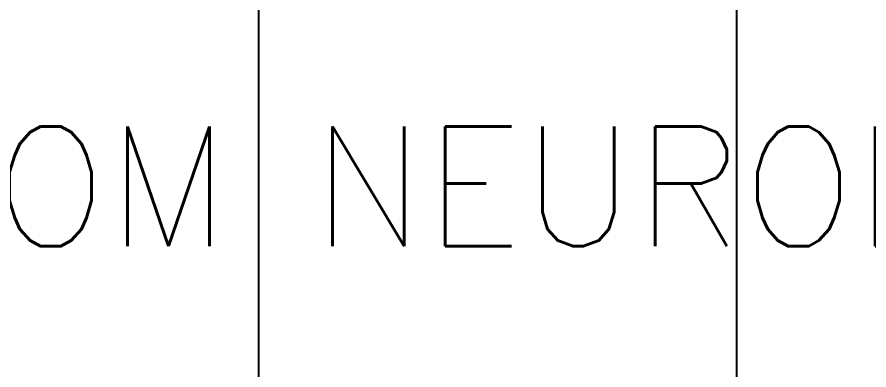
# Model space of a CAD drawing. Header units: inches. Extents: x -12418 to 183584, y -29325 to 19878.
# Drawn here: x 39897 to 40966, y -4795 to -4352 of the extents above; entities that cross this region are included whole.
import ezdxf
from ezdxf import colors
from ezdxf.entities.mleader import LeaderData, LeaderLine
from ezdxf.math import Vec2, Vec3

# ---------------------------------------------------------------- set-up
doc = ezdxf.new("R2010")
doc.units = ezdxf.units.IN
doc.header["$LTSCALE"] = 25
doc.header["$MEASUREMENT"] = 0
doc.linetypes.add('DASHDOT', pattern=[25.4, 12.7, -6.35, 0, -6.35])
doc.layers.get('0').update_dxf_attribs({"color": 8})
for name, color, linetype, lineweight in [('00-Ground Floor$0$72_EGR_BASE_TEXT', 252, 'Continuous', 5), ('E-LITE-CLNG-CNDT', 6, 'DASHDOT', 35), ('E-LITE-TEXT', 6, 'Continuous', 25)]:
    doc.layers.add(name, color=color, linetype=linetype, lineweight=lineweight)
doc.layers.add('00-Ground Floor$0$False Ceiling', color=251, linetype='Continuous')
doc.styles.add('00-Ground Floor$0$SIMPLEX', font='SIMPLEX.shx', dxfattribs={"height": 150})
doc.styles.add('DC_Elc_Romans', font='elc_romans.shx', dxfattribs={"width": 0.7})

# ---------------------------------------------------------------- blocks, each defined once
blk = doc.blocks.new('00-Ground Floor$0$A$Ce9e1c4c3')
at = {"layer": '00-Ground Floor$0$False Ceiling', "color": 254, "linetype": 'Continuous'}
for p, q in [((-59800, -6847.4), (-59800, -2847.4)), ((-59200, -6847.4), (-59200, -2847.4))]:
    blk.add_line(p, q, dxfattribs=at)
blk = doc.blocks.new('00-Ground Floor')
at = {"layer": '00-Ground Floor$0$False Ceiling', "color": 254}
blk.add_blockref('00-Ground Floor$0$A$Ce9e1c4c3', (100000, 0), dxfattribs=at)
at = {"layer": '00-Ground Floor$0$72_EGR_BASE_TEXT', "insert": (39742.7, -4489.9, 0), "char_height": 150, "attachment_point": 2, "style": '00-Ground Floor$0$SIMPLEX'}
blk.add_mtext('CONSULTATION ROOM NEUROLOGY', dxfattribs=at)
blk = doc.blocks.new('DC_Arrow-ArrowEllipse')
at = {"color": 0}
blk.add_ellipse((0, 0), major_axis=(0.4, 0), ratio=0.4, dxfattribs=at)
at = {"color": 0, "ltscale": 0.5}
blk.add_solid([(-1.4, 0.1667), (-0.4, 0), (-1.4, -0.1667)], dxfattribs=at)

msp = doc.modelspace()

# ---------------------------------------------------------------- block references
at = {"layer": 'E-LITE-CLNG-CNDT', "color": 1}
msp.add_blockref('00-Ground Floor', (0, 0), dxfattribs=at)

# ---------------------------------------------------------------- leaders
at = {"layer": 'E-LITE-TEXT'}
ml = msp.add_multileader_mtext('Standard', dxfattribs=at)
ml.set_content('U11 TO U20 DOWN FROM F1 ', color=256, style='DC_Elc_Romans')
ml.set_leader_properties(color=45)
ml.set_arrow_properties(name='DC_Arrow-ArrowEllipse')
ml.build(insert=Vec2(0, 0))
ml.multileader.update_dxf_attribs({"dogleg_length": 2, "arrow_head_size": 200, "scale": 100})
ctx = ml.context
ctx.base_point, ctx.scale, ctx.char_height, ctx.arrow_head_size, ctx.landing_gap_size, ctx.plane_origin = Vec3(23452.1, -3798.4, 0), 100, 200, 200, 200, Vec3(7708.7, -2720.8, 0)
notes = []
notes.append((ctx, [(0, (1, 1, 0), (23252.1, -3798.4, 0), (1, 0), 200, [(0, [(23296.8, -4422.8, 0)], 0, [])])]))
ctx.mtext.insert, ctx.mtext.width, ctx.mtext.flow_direction = Vec3(23652.1, -3698.4, 0), 1599.322, 5
for ctx, leaders in notes:
    for number, flags, end, landing, length, lines in leaders:
        leader = LeaderData()
        leader.index, (leader.has_last_leader_line, leader.has_dogleg_vector, leader.attachment_direction) = number, flags
        leader.last_leader_point, leader.dogleg_vector, leader.dogleg_length = Vec3(end), Vec3(landing), length
        for number, points, colour, breaks in lines:
            line = LeaderLine()
            line.index, line.vertices, line.color, line.breaks = number, Vec3.list(points), colors.encode_raw_color(colour), breaks
            leader.lines.append(line)
        ctx.leaders.append(leader)

doc.saveas('drawing.dxf')
